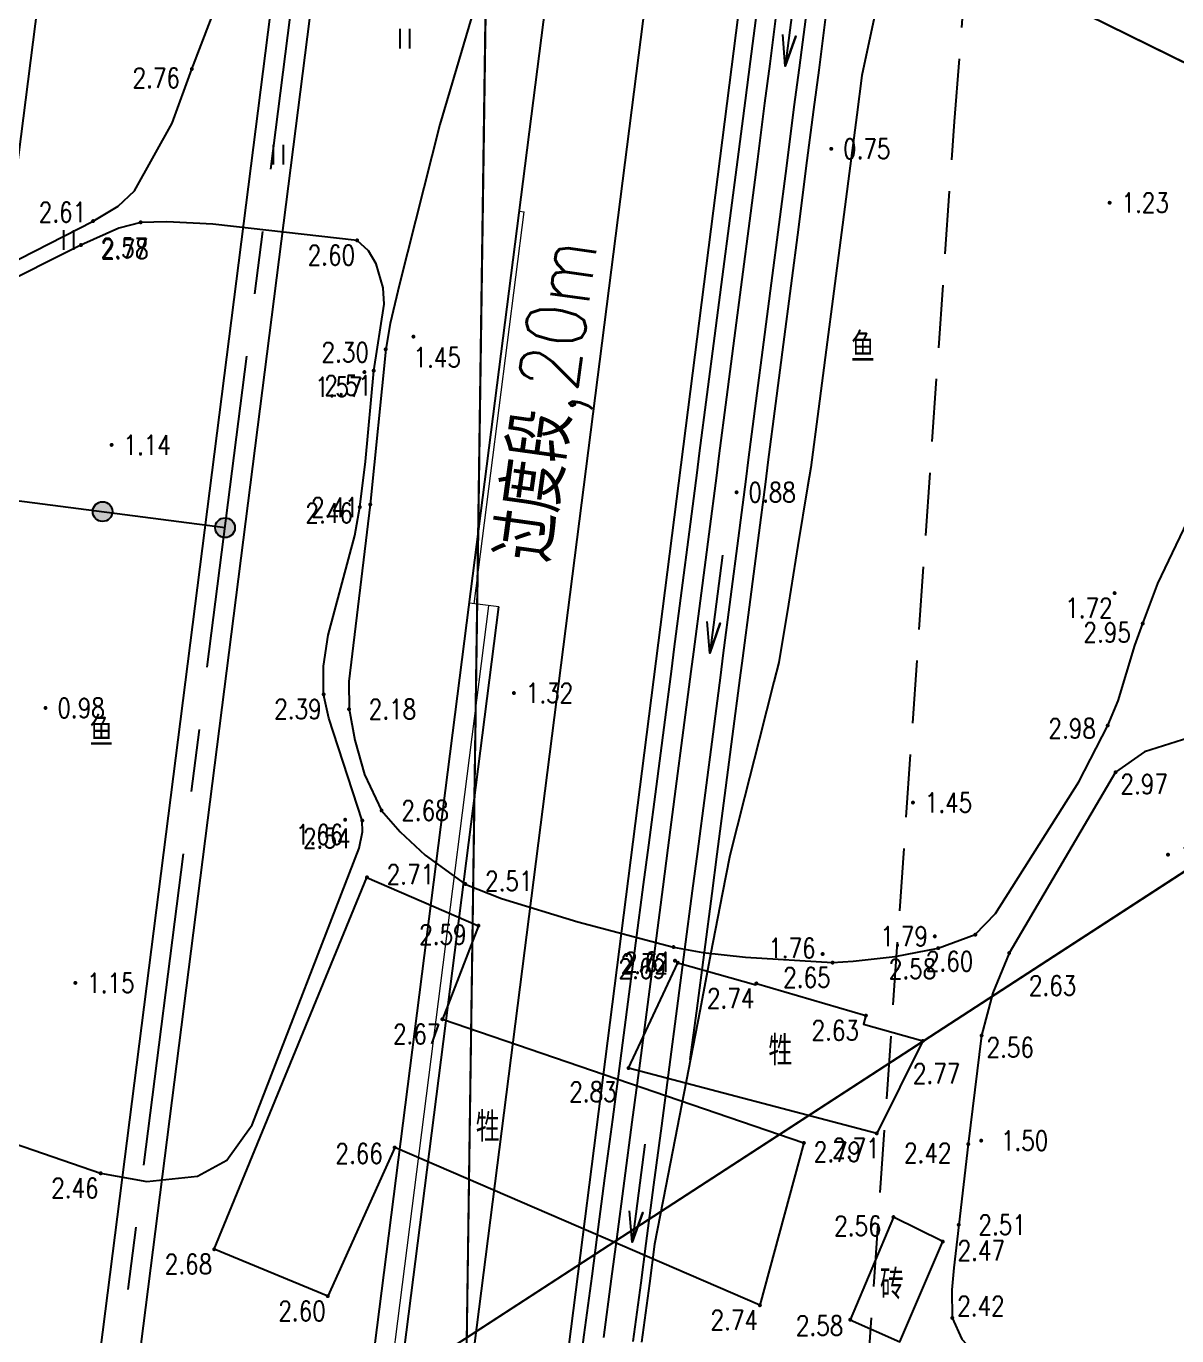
# Model space of a CAD drawing. Extents: x 500036 to 1001740, y 2543128 to 5086681.
# Drawn here: x 500765.2 to 500823.5, y 2543956.4 to 2544022.6 of the extents above; entities that cross this region are included whole.
import ezdxf
from ezdxf.enums import TextEntityAlignment as Align

# ---------------------------------------------------------------- set-up
doc = ezdxf.new("R2010")
doc.units = 0
doc.header["$LTSCALE"] = 0.5
doc.linetypes.add('CENTER', pattern=[50.8, 31.75, -6.35, 6.35, -6.35])
doc.linetypes.add('HIDDEN', pattern=[9.525, 6.35, -3.175])
doc.layers.get('0').update_dxf_attribs({"linetype": 'CONTINUOUS', "lineweight": 5})
for name, color, linetype in [('GCD', 8, 'CONTINUOUS'), ('L-河涌边线', 160, 'CONTINUOUS'), ('SPX', 4, 'CONTINUOUS'), ('zhix', 2, 'CONTINUOUS'), ('分隔带', 3, 'CONTINUOUS'), ('地形图', 8, 'CONTINUOUS'), ('流水线', 5, 'CONTINUOUS'), ('路基边线', 1, 'CONTINUOUS'), ('路面边线', 7, 'CONTINUOUS')]:
    doc.layers.add(name, color=color, linetype=linetype)
doc.layers.add('标注', color=4, linetype='CONTINUOUS', lineweight=15)
doc.layers.add('隧道', color=6, linetype='CONTINUOUS', lineweight=5)
doc.styles.add('HZ', font='romans.shx', dxfattribs={"width": 0.8, "bigfont": 'hztxt.shx'})
doc.styles.get("Standard").update_dxf_attribs({"font": 'simplex1.shx', "width": 0.7, "bigfont": 'hztxt.shx'})
doc.linetypes.add('10421', pattern='A,2,[150,AAA.SHX,S=1,R=0,X=0,Y=1],1e-11', length=2)

# ---------------------------------------------------------------- blocks, each defined once
blk = doc.blocks.new('GC200')
at = {"linetype": 'Continuous', "const_width": 0.2, "flags": 128}
blk.add_lwpolyline([(-0.1, 0, 1), (0.1, 0, 1)], format="xyb", close=True, dxfattribs=at)
blk = doc.blocks.new('gc121')
for p, q in [((-0.5, -1), (-0.5, 1)), ((0.5, -1), (0.5, 1))]:
    blk.add_line(p, q)

msp = doc.modelspace()

# ---------------------------------------------------------------- hatches: boundary and pattern name
at = {"layer": '路面边线'}
h = msp.add_hatch(color=256, dxfattribs=at)
edge = h.paths.add_edge_path()
edge.add_arc((500769.068, 2543998.069), 0.5, 0, 360)
h = msp.add_hatch(color=256, dxfattribs=at)
edge = h.paths.add_edge_path()
edge.add_arc((500775.271, 2543997.254), 0.5, 0, 360)

# ---------------------------------------------------------------- linework, layer by layer
at = {"layer": 'L-河涌边线', "linetype": 'HIDDEN'}
msp.add_lwpolyline([(500829.557, 2543785.637), (500804.493, 2543906.59), (500812.194, 2544017.816), (500816.544, 2544072.929), (500811.953, 2544078.302), (500806.968, 2544078.69)], dxfattribs=at)
at = {"layer": 'SPX', "flags": 128}
for points in [[(500793.058, 2543953.426), (500793.453, 2543956.4), (500793.848, 2543959.374), (500794.112, 2543961.356), (500794.503, 2543964.331), (500794.894, 2543967.305), (500795.285, 2543970.28), (500795.676, 2543973.254), (500796.067, 2543976.228), (500796.457, 2543979.203), (500796.718, 2543981.186), (500797.106, 2543984.161), (500797.493, 2543987.136), (500797.881, 2543990.11), (500798.01, 2543991.102), (500798.396, 2543994.077), (500798.782, 2543997.052), (500799.167, 2544000.027), (500799.296, 2544001.019), (500799.682, 2544003.994), (500800.067, 2544006.969), (500800.453, 2544009.944), (500800.839, 2544012.92), (500801.224, 2544015.895), (500801.61, 2544018.87), (500801.867, 2544020.853), (500802.252, 2544023.828)], [(500793.058, 2543953.426), (500793.453, 2543956.4), (500793.848, 2543959.374), (500794.112, 2543961.356), (500794.503, 2543964.331), (500794.894, 2543967.305), (500795.285, 2543970.28), (500795.676, 2543973.254), (500796.067, 2543976.228), (500796.457, 2543979.203), (500796.718, 2543981.186), (500797.106, 2543984.161), (500797.493, 2543987.136), (500797.881, 2543990.11), (500798.01, 2543991.102), (500798.396, 2543994.077), (500798.782, 2543997.052), (500799.167, 2544000.027), (500799.296, 2544001.019), (500799.682, 2544003.994), (500800.067, 2544006.969), (500800.453, 2544009.944), (500800.839, 2544012.92), (500801.224, 2544015.895), (500801.61, 2544018.87), (500801.867, 2544020.853), (500802.252, 2544023.828)], [(500794.444, 2543956.268), (500794.84, 2543959.242), (500795.103, 2543961.225), (500795.494, 2543964.2), (500795.885, 2543967.175), (500796.276, 2543970.149), (500796.667, 2543973.124), (500797.058, 2543976.098), (500797.449, 2543979.073), (500797.71, 2543981.056), (500798.097, 2543984.032), (500798.485, 2543987.006), (500798.872, 2543989.981), (500799.001, 2543990.973), (500799.387, 2543993.949), (500799.773, 2543996.924), (500800.159, 2543999.899), (500800.288, 2544000.89), (500800.673, 2544003.866), (500801.059, 2544006.841), (500801.445, 2544009.816), (500801.83, 2544012.791), (500802.216, 2544015.766), (500802.601, 2544018.741), (500802.859, 2544020.725), (500803.244, 2544023.7)], [(500795.931, 2543956.07), (500796.327, 2543959.044), (500796.59, 2543961.029), (500796.982, 2543964.005), (500797.373, 2543966.979), (500797.763, 2543969.954), (500798.154, 2543972.928), (500798.545, 2543975.903), (500798.936, 2543978.877), (500799.197, 2543980.861), (500799.585, 2543983.838), (500799.972, 2543986.813), (500800.36, 2543989.788), (500800.489, 2543990.779), (500800.875, 2543993.756), (500801.261, 2543996.731), (500801.647, 2543999.706), (500801.775, 2544000.697), (500802.161, 2544003.673), (500802.547, 2544006.648), (500802.932, 2544009.623), (500803.318, 2544012.598), (500803.703, 2544015.573), (500804.089, 2544018.548), (500804.346, 2544020.532), (500804.731, 2544023.507)], [(500808.181, 2544023.298), (500807.512, 2544020.134), (500807.253, 2544018.151), (500806.863, 2544015.177), (500806.474, 2544012.202), (500806.085, 2544009.227), (500805.696, 2544006.253), (500805.306, 2544003.278), (500804.917, 2544000.303), (500804.756, 2543999.316), (500804.272, 2543996.353), (500803.788, 2543993.391), (500803.304, 2543990.428), (500803.055, 2543989.452), (500802.309, 2543986.523), (500801.562, 2543983.593), (500800.816, 2543980.664), (500800.436, 2543978.696), (500799.866, 2543975.745), (500799.297, 2543972.793), (500798.727, 2543969.841), (500798.157, 2543966.89), (500797.587, 2543963.938), (500797.018, 2543960.986), (500796.754, 2543959.004), (500796.359, 2543956.03)], [(500798.822, 2543970.335), (500799.146, 2543972.798), (500799.537, 2543975.772), (500799.928, 2543978.747), (500800.189, 2543980.732), (500800.576, 2543983.709), (500800.964, 2543986.684), (500801.351, 2543989.658), (500801.48, 2543990.65), (500801.867, 2543993.627), (500802.252, 2543996.602), (500802.638, 2543999.577), (500802.767, 2544000.569), (500803.153, 2544003.544), (500803.538, 2544006.519), (500803.924, 2544009.495), (500804.309, 2544012.47), (500804.695, 2544015.445), (500805.081, 2544018.42), (500805.338, 2544020.403), (500805.723, 2544023.379)]]:
    msp.add_lwpolyline(points, dxfattribs=at)
at = {"layer": 'zhix', "linetype": 'CENTER', "flags": 128}
msp.add_lwpolyline([(500793.177, 2543473.03), (500792.623, 2543473.863), (500792.07, 2543474.696), (500791.517, 2543475.529), (500790.964, 2543476.363), (500790.411, 2543477.196), (500789.859, 2543478.029), (500789.306, 2543478.863), (500788.754, 2543479.697), (500788.203, 2543480.531), (500787.652, 2543481.365), (500787.101, 2543482.2), (500786.551, 2543483.035), (500786.001, 2543483.871), (500785.452, 2543484.707), (500784.904, 2543485.543), (500784.357, 2543486.38), (500783.81, 2543487.217), (500783.264, 2543488.055), (500782.719, 2543488.893), (500782.174, 2543489.732), (500781.631, 2543490.572), (500781.089, 2543491.412), (500780.548, 2543492.253), (500780.008, 2543493.094), (500779.469, 2543493.937), (500778.931, 2543494.78), (500778.395, 2543495.624), (500777.859, 2543496.468), (500777.326, 2543497.314), (500776.793, 2543498.161), (500776.262, 2543499.008), (500775.733, 2543499.856), (500775.205, 2543500.706), (500774.679, 2543501.556), (500774.154, 2543502.407), (500773.631, 2543503.26), (500773.11, 2543504.113), (500772.59, 2543504.968), (500772.073, 2543505.823), (500771.557, 2543506.68), (500771.044, 2543507.538), (500770.532, 2543508.397), (500770.022, 2543509.258), (500769.515, 2543510.119), (500769.009, 2543510.982), (500768.506, 2543511.846), (500768.006, 2543512.712), (500767.507, 2543513.579), (500767.011, 2543514.447), (500766.517, 2543515.317), (500766.026, 2543516.188), (500765.537, 2543517.06), (500765.051, 2543517.934), (500764.568, 2543518.81), (500764.087, 2543519.687), (500763.609, 2543520.565), (500763.134, 2543521.445), (500762.662, 2543522.326), (500762.193, 2543523.209), (500761.726, 2543524.094), (500761.263, 2543524.98), (500760.803, 2543525.868), (500760.346, 2543526.757), (500759.892, 2543527.648), (500759.441, 2543528.541), (500758.994, 2543529.436), (500758.55, 2543530.332), (500758.11, 2543531.229), (500757.673, 2543532.129), (500757.239, 2543533.03, -0.10866), (500732.772, 2543637.598), (500732.761, 2543638.598), (500732.753, 2543639.598), (500732.75, 2543640.598), (500732.75, 2543641.598), (500732.754, 2543642.598), (500732.762, 2543643.598), (500732.773, 2543644.598), (500732.788, 2543645.598), (500732.807, 2543646.598), (500732.829, 2543647.597), (500732.854, 2543648.597), (500732.883, 2543649.597), (500732.915, 2543650.596), (500732.951, 2543651.596), (500732.989, 2543652.595), (500733.031, 2543653.594), (500733.076, 2543654.593), (500733.124, 2543655.592), (500733.175, 2543656.59), (500733.228, 2543657.589), (500733.285, 2543658.587), (500733.344, 2543659.586), (500733.407, 2543660.584), (500733.471, 2543661.582), (500733.539, 2543662.579), (500733.609, 2543663.577), (500733.681, 2543664.574), (500733.756, 2543665.571), (500733.834, 2543666.568), (500733.913, 2543667.565), (500733.995, 2543668.562), (500734.079, 2543669.558), (500734.166, 2543670.555), (500734.254, 2543671.551), (500734.345, 2543672.547), (500734.437, 2543673.542), (500734.531, 2543674.538), (500734.628, 2543675.533), (500734.726, 2543676.528), (500734.826, 2543677.523), (500734.927, 2543678.518), (500735.031, 2543679.513), (500735.135, 2543680.507), (500735.242, 2543681.502), (500735.35, 2543682.496), (500735.459, 2543683.49), (500735.569, 2543684.484), (500735.681, 2543685.477), (500735.795, 2543686.471), (500735.909, 2543687.464), (500736.024, 2543688.458), (500736.141, 2543689.451), (500736.259, 2543690.444), (500736.377, 2543691.437), (500736.497, 2543692.43), (500736.617, 2543693.423), (500736.738, 2543694.415), (500736.86, 2543695.408), (500736.983, 2543696.4), (500737.106, 2543697.393), (500737.229, 2543698.385), (500737.354, 2543699.377), (500737.478, 2543700.369), (500737.603, 2543701.361), (500737.729, 2543702.354), (500737.855, 2543703.346), (500737.98, 2543704.338), (500738.107, 2543705.33), (500738.233, 2543706.322), (500738.359, 2543707.314), (500779.058, 2544027.005)], format="xyb", dxfattribs=at)
at = {"layer": '分隔带', "flags": 128}
for points in [[(500737.367, 2543707.44), (500778.066, 2544027.131, 0.024684), (500785.943, 2544182.86, 0.024684)], [(500739.351, 2543707.187), (500780.05, 2544026.879, 0.017447), (500791.815, 2544125.754, 0.015388)]]:
    msp.add_lwpolyline(points, format="xyb", dxfattribs=at)
for points in [[(500772.898, 2543838.064), (500796.666, 2544024.763)], [(500767.024, 2543819.642), (500789.125, 2543993.241)]]:
    msp.add_lwpolyline(points, dxfattribs=at)
at = {"layer": '地形图', "color": 1, "linetype": 'Continuous'}
msp.add_line((500787.158, 2543931.437), (500790.636, 2544175.493), dxfattribs=at)
at = {"layer": '地形图', "linetype": 'Continuous'}
for p, q in [((500833.256, 2544016.148), (500795.897, 2544034.547)), ((500777.883, 2543950.025), (500837.523, 2543988.748))]:
    msp.add_line(p, q, dxfattribs=at)
at = {"layer": '地形图', "color": 1, "linetype": 'Continuous', "flags": 128}
msp.add_lwpolyline([(500787.133, 2543929.688), (500790.661, 2544177.243)], dxfattribs=at)
at = {"layer": '地形图', "linetype": 'Continuous', "flags": 128}
for points in [[(500897.921, 2544041.237), (500835.05, 2544015.264), (500794.103, 2544035.431), (500777.153, 2544043.762), (500736.488, 2544062.496), (500706.607, 2544069.155)], [(500776.415, 2543949.072), (500839.2, 2543989.837), (500903.385, 2544032.645)]]:
    msp.add_lwpolyline(points, dxfattribs=at)
at = {"layer": '地形图', "linetype": '10421', "flags": 128}
for points, elevation in [([(500730.297, 2544020.482), (500730.576, 2544019.553), (500730.938, 2544017.238), (500731.322, 2544016.026), (500731.918, 2544015.322), (500733.094, 2544014.449), (500736.224, 2544013.254), (500736.574, 2544012.807), (500736.645, 2544012.04), (500736.024, 2544010.123), (500735.97, 2544008.617), (500736.227, 2544007.77), (500736.936, 2544007.245), (500739.101, 2544006.139), (500748.293, 2544001.828), (500749.325, 2544001.458), (500750.506, 2544001.562), (500751.71, 2544001.951), (500753.355, 2544002.935), (500754.796, 2544003.951), (500756.461, 2544005.979), (500757.09, 2544006.479), (500758.821, 2544007.721), (500761.157, 2544008.974), (500768.589, 2544012.773), (500769.852, 2544013.528), (500770.687, 2544014.298), (500772.596, 2544017.726), (500773.588, 2544020.468), (500777.072, 2544029.529), (500777.687, 2544032.235), (500777.773, 2544035.457), (500777.351, 2544037.975), (500775.523, 2544043.792), (500774.36, 2544046.222), (500773.228, 2544047.395), (500766.539, 2544052.307), (500763.698, 2544054.026), (500754.603, 2544058.749), (500753.576, 2544059.178), (500752.576, 2544059.434), (500750.343, 2544059.477), (500747.677, 2544059.27), (500742.16, 2544057.111), (500738.934, 2544055.063), (500735.567, 2544053.642), (500733.822, 2544052.541), (500733.081, 2544051.82), (500732.71, 2544051.296), (500732.373, 2544050.613), (500731.766, 2544046.802), (500730.308, 2544041.546), (500727.482, 2544033.686), (500727.399, 2544030.887), (500727.591, 2544027.871), (500727.932, 2544025.984), (500728.44, 2544024.35), (500729.787, 2544021.911)], 2.547), ([(500781.955, 2544011.796), (500774.647, 2544012.623), (500772.325, 2544012.734), (500770.999, 2544012.708), (500769.895, 2544012.417), (500767.974, 2544011.559), (500763.477, 2544009.302), (500761.143, 2544007.757), (500759.712, 2544006.665), (500756.84, 2544004.34), (500755.681, 2544003.157), (500752.832, 2543999.535), (500751.223, 2543997.18), (500750.578, 2543995.671), (500750.418, 2543993.842), (500750.677, 2543990.804), (500750.528, 2543988.903), (500750.282, 2543987.616), (500748.788, 2543981.624), (500748.366, 2543978.813), (500748.417, 2543977.248), (500748.912, 2543973.832), (500749.288, 2543973.193), (500750.114, 2543972.282), (500751.162, 2543971.378), (500752.923, 2543970.431), (500760.674, 2543967.435), (500768.971, 2543964.582), (500771.306, 2543964.168), (500773.873, 2543964.429), (500775.366, 2543965.24), (500776.644, 2543967.03), (500782.06, 2543981.042), (500782.222, 2543981.861), (500782.218, 2543982.434), (500780.516, 2543987.62), (500780.261, 2543988.823), (500780.25, 2543990.243), (500780.487, 2543991.816), (500781.837, 2543996.852), (500782.09, 2543998.297), (500782.377, 2544000.612), (500782.796, 2544005.2), (500783.323, 2544008.568), (500783.273, 2544009.394), (500782.919, 2544010.608), (500782.528, 2544011.269)], 2.603)]:
    msp.add_lwpolyline(points, close=True, dxfattribs=dict(at, elevation=elevation))
for points in [[(500818.251, 2544032.202), (500813.719, 2544035.808), (500811.47, 2544036.998), (500809.563, 2544037.455), (500807.861, 2544037.376), (500799.045, 2544036.391), (500796.677, 2544035.816), (500795.492, 2544035.34), (500794.299, 2544034.375), (500792.844, 2544032.725), (500791.365, 2544030.668), (500789.51, 2544027.391), (500788.649, 2544025.644), (500787.96, 2544023.811), (500786.146, 2544017.667), (500784.094, 2544009.585), (500783.629, 2544007.584), (500783.403, 2544006.282), (500782.621, 2543998.429), (500781.541, 2543989.466), (500781.545, 2543988.069), (500781.843, 2543986.501), (500782.334, 2543984.764), (500783.192, 2543982.941), (500784.129, 2543981.857), (500785.407, 2543980.682), (500787.433, 2543979.222), (500789.271, 2543978.488), (500793.128, 2543977.306), (500797.974, 2543976.03), (500799.46, 2543975.754), (500801.62, 2543975.515), (500806.025, 2543975.242), (500807.061, 2543975.317), (500809.189, 2543975.553), (500811.373, 2543975.975), (500813.252, 2543976.66), (500814.267, 2543977.722), (500818.493, 2543984.399), (500819.954, 2543987.245), (500820.479, 2543988.498), (500821.326, 2543991.292), (500821.727, 2543992.404), (500822.487, 2543994.422), (500826.616, 2544003.029), (500828.541, 2544007.753), (500829.002, 2544009.223), (500829.382, 2544011.55), (500829.672, 2544018.013), (500829.478, 2544020.053), (500828.785, 2544022.119), (500827.183, 2544024.839), (500826.398, 2544025.941)], [(500832.955, 2543987.553), (500831.087, 2543987.757), (500827.595, 2543987.403), (500824.376, 2543986.729), (500821.814, 2543985.911), (500820.351, 2543984.878), (500814.966, 2543975.729), (500814.135, 2543973.711), (500813.57, 2543971.553), (500812.894, 2543966.059), (500812.412, 2543961.975), (500812.157, 2543959.793), (500812.064, 2543958.685), (500812.085, 2543957.264), (500812.573, 2543956.19), (500816.099, 2543952.396), (500816.952, 2543950.901), (500817.58, 2543950.273), (500818.547, 2543949.7), (500821.73, 2543948.614), (500838.214, 2543942.813), (500840.474, 2543942.156), (500850.818, 2543939.259), (500853, 2543938.489), (500857.128, 2543936.626), (500859.104, 2543935.557), (500861.945, 2543934.653), (500865.21, 2543934.142), (500866.862, 2543934.261), (500871.817, 2543935.357), (500874.229, 2543936.068), (500876.194, 2543936.889), (500878.35, 2543938.326), (500880.771, 2543940.281), (500881.852, 2543941.434), (500883.417, 2543943.472), (500884.268, 2543944.675), (500884.627, 2543946.068), (500885.249, 2543951.366), (500886.097, 2543958.292), (500885.937, 2543960.238), (500885.086, 2543962.652), (500883.571, 2543965.516), (500881.845, 2543967.922), (500879.313, 2543970.094), (500872.843, 2543973.26), (500862.116, 2543977.079), (500848.144, 2543981.405), (500844.156, 2543982.949), (500838.339, 2543985.476), (500834.564, 2543987.085)]]:
    msp.add_lwpolyline(points, close=True, dxfattribs=at)
at = {"layer": '地形图', "linetype": 'Continuous', "flags": 128}
for points, elevation in [([(500782.453, 2543979.557), (500788.1, 2543977.113), (500786.27, 2543972.377), (500804.572, 2543966.116), (500802.346, 2543957.902), (500783.856, 2543965.884), (500780.469, 2543958.364), (500774.72, 2543960.735)], 2.682), ([(500811.604, 2543961.122), (500809.107, 2543962.367), (500806.919, 2543957.172), (500809.429, 2543956.058)], 2.468)]:
    msp.add_lwpolyline(points, close=True, dxfattribs=dict(at, elevation=elevation))
msp.add_lwpolyline([(500798.191, 2543975.236), (500802.148, 2543974.124), (500802.166, 2543974.19), (500807.711, 2543972.561), (500807.588, 2543972.124), (500810.593, 2543971.28), (500808.261, 2543966.603), (500795.696, 2543969.905)], close=True, dxfattribs=at)
at = {"layer": '流水线', "flags": 128}
for points in [[(500804.272, 2544025.572), (500803.63, 2544020.613), (500804.161, 2544022.122), (500803.63, 2544020.613), (500803.501, 2544022.208)], [(500800.448, 2543995.865), (500799.805, 2543990.907), (500800.336, 2543992.416), (500799.805, 2543990.907), (500799.676, 2543992.502)], [(500796.529, 2543966.047), (500795.878, 2543961.09), (500796.411, 2543962.598), (500795.878, 2543961.09), (500795.752, 2543962.685)]]:
    msp.add_lwpolyline(points, dxfattribs=at)
at = {"layer": '路基边线', "flags": 128}
msp.add_lwpolyline([(500777.61, 2543837.464), (500801.378, 2544024.164)], dxfattribs=at)
at = {"layer": '路面边线'}
msp.add_line((500775.271, 2543997.254), (500729.592, 2544003.121), dxfattribs=at)
at = {"layer": '路面边线', "flags": 128}
msp.add_lwpolyline([(500787.51, 2543992.436), (500791.686, 2544025.24, 0.001349), (500792.85, 2544032.915, 0.001349)], format="xyb", dxfattribs=at)
for points in [[(500740.241, 2543823.052), (500766.391, 2544028.468)], [(500765.536, 2543819.832), (500787.51, 2543992.436)]]:
    msp.add_lwpolyline(points, dxfattribs=at)
at = {"layer": '路面边线'}
for centre in [(500769.068, 2543998.069), (500775.271, 2543997.254)]:
    msp.add_circle(centre, 0.5, dxfattribs=at)
at = {"layer": '隧道'}
for p, q in [((500790.163, 2544013.271), (500790.411, 2544013.239)), ((500789.125, 2543993.241), (500787.637, 2543993.431))]:
    msp.add_line(p, q, dxfattribs=at)
at = {"layer": '隧道', "flags": 128}
for points in [[(500787.885, 2543993.399), (500790.411, 2544013.239)], [(500766.528, 2543819.706), (500788.629, 2543993.304)]]:
    msp.add_lwpolyline(points, dxfattribs=at)

# ---------------------------------------------------------------- block references
at = {"layer": '地形图', "linetype": 'Continuous', "xscale": 0.5, "yscale": 0.5}
for p in [(500784.379, 2544021.998), (500777.978, 2544016.134), (500767.358, 2544011.818)]:
    msp.add_blockref('gc121', p, dxfattribs=at)
at = {"layer": '地形图', "linetype": 'Continuous'}
ref = msp.add_blockref('GC200', (500773.588, 2544020.468, 2.762), dxfattribs=dict(at, xscale=0.5, yscale=0.5, zscale=0.5))
ref.add_attrib('height', '2.76', dxfattribs={"layer": 'GCD', "linetype": 'Continuous', "height": 1, "style": 'HZ', "width": 0.8}).set_placement((500770.588, 2544020.018, 2.76), align=Align.MIDDLE_LEFT)
ref = msp.add_blockref('GC200', (500805.957, 2544016.429, 0.75), dxfattribs=dict(at, xscale=0.5, yscale=0.5, zscale=0.5))
ref.add_attrib('height', '0.75', dxfattribs={"layer": 'GCD', "linetype": 'Continuous', "height": 1, "style": 'HZ', "width": 0.8}).set_placement((500806.557, 2544016.429, 0.75), align=Align.MIDDLE_LEFT)
ref = msp.add_blockref('GC200', (500768.589, 2544012.773, 2.607), dxfattribs=dict(at, xscale=0.5, yscale=0.5, zscale=0.5))
ref.add_attrib('height', '2.61', dxfattribs={"layer": 'GCD', "linetype": 'Continuous', "height": 1, "style": 'HZ', "width": 0.8}).set_placement((500765.839, 2544013.223, 2.61), align=Align.MIDDLE_LEFT)
ref = msp.add_blockref('GC200', (500820.052, 2544013.699, 1.23), dxfattribs=dict(at, xscale=0.5, yscale=0.5, zscale=0.5))
ref.add_attrib('height', '1.23', dxfattribs={"layer": 'GCD', "linetype": 'Continuous', "height": 1, "style": 'HZ', "width": 0.8}).set_placement((500820.652, 2544013.699, 1.23), align=Align.MIDDLE_LEFT)
ref = msp.add_blockref('GC200', (500770.999, 2544012.708, 2.779), dxfattribs=dict(at, xscale=0.5, yscale=0.5, zscale=0.5))
ref.add_attrib('height', '2.78', dxfattribs={"layer": 'GCD', "linetype": 'Continuous', "height": 1, "style": 'HZ', "width": 0.8}).set_placement((500768.999, 2544011.358, 2.78), align=Align.MIDDLE_LEFT)
ref = msp.add_blockref('GC200', (500767.974, 2544011.559, 2.574), dxfattribs=dict(at, xscale=0.5, yscale=0.5, zscale=0.5))
ref.add_attrib('height', '2.57', dxfattribs={"layer": 'GCD', "linetype": 'Continuous', "height": 1, "style": 'HZ', "width": 0.8}).set_placement((500768.974, 2544011.409, 2.57), align=Align.MIDDLE_LEFT)
ref = msp.add_blockref('GC200', (500781.955, 2544011.796, 2.603), dxfattribs=dict(at, xscale=0.5, yscale=0.5, zscale=0.5))
ref.add_attrib('height', '2.60', dxfattribs={"layer": 'GCD', "linetype": 'Continuous', "height": 1, "style": 'HZ', "width": 0.8}).set_placement((500779.455, 2544011.046, 2.6), align=Align.MIDDLE_LEFT)
ref = msp.add_blockref('GC200', (500784.807, 2544006.924, 1.446), dxfattribs=dict(at, xscale=0.5, yscale=0.5, zscale=0.5))
ref.add_attrib('height', '1.45', dxfattribs={"layer": 'GCD', "linetype": 'Continuous', "height": 1, "style": 'HZ', "width": 0.8}).set_placement((500784.807, 2544005.874, 1.45), align=Align.MIDDLE_LEFT)
ref = msp.add_blockref('GC200', (500783.403, 2544006.282, 2.298), dxfattribs=dict(at, xscale=0.5, yscale=0.5, zscale=0.5))
ref.add_attrib('height', '2.30', dxfattribs={"layer": 'GCD', "linetype": 'Continuous', "height": 1, "style": 'HZ', "width": 0.8}).set_placement((500780.153, 2544006.132, 2.3), align=Align.MIDDLE_LEFT)
ref = msp.add_blockref('GC200', (500782.324, 2544005.13, 1.574), dxfattribs=dict(at, xscale=0.5, yscale=0.5, zscale=0.5))
ref.add_attrib('height', '1.57', dxfattribs={"layer": 'GCD', "linetype": 'Continuous', "height": 1, "style": 'HZ', "width": 0.8}).set_placement((500779.824, 2544004.38, 1.57), align=Align.MIDDLE_LEFT)
ref = msp.add_blockref('GC200', (500782.796, 2544005.2, 2.506), dxfattribs=dict(at, xscale=0.5, yscale=0.5, zscale=0.5))
ref.add_attrib('height', '2.51', dxfattribs={"layer": 'GCD', "linetype": 'Continuous', "height": 1, "style": 'HZ', "width": 0.8}).set_placement((500780.296, 2544004.45, 2.51), align=Align.MIDDLE_LEFT)
ref = msp.add_blockref('GC200', (500769.525, 2544001.445, 1.14), dxfattribs=dict(at, xscale=0.5, yscale=0.5, zscale=0.5))
ref.add_attrib('height', '1.14', dxfattribs={"layer": 'GCD', "linetype": 'Continuous', "height": 1, "style": 'HZ', "width": 0.8}).set_placement((500770.125, 2544001.445, 1.14), align=Align.MIDDLE_LEFT)
ref = msp.add_blockref('GC200', (500801.164, 2543999.046, 0.88), dxfattribs=dict(at, xscale=0.5, yscale=0.5, zscale=0.5))
ref.add_attrib('height', '0.88', dxfattribs={"layer": 'GCD', "linetype": 'Continuous', "height": 1, "style": 'HZ', "width": 0.8}).set_placement((500801.764, 2543999.046, 0.88), align=Align.MIDDLE_LEFT)
ref = msp.add_blockref('GC200', (500782.09, 2543998.297, 2.46), dxfattribs=dict(at, xscale=0.5, yscale=0.5, zscale=0.5))
ref.add_attrib('height', '2.46', dxfattribs={"layer": 'GCD', "linetype": 'Continuous', "height": 1, "style": 'HZ', "width": 0.8}).set_placement((500779.34, 2543997.997, 2.46), align=Align.MIDDLE_LEFT)
ref = msp.add_blockref('GC200', (500782.621, 2543998.429, 2.409), dxfattribs=dict(at, xscale=0.5, yscale=0.5, zscale=0.5))
ref.add_attrib('height', '2.41', dxfattribs={"layer": 'GCD', "linetype": 'Continuous', "height": 1, "style": 'HZ', "width": 0.8}).set_placement((500779.621, 2543998.279, 2.41), align=Align.MIDDLE_LEFT)
ref = msp.add_blockref('GC200', (500820.303, 2543993.944, 1.721), dxfattribs=dict(at, xscale=0.5, yscale=0.5, zscale=0.5))
ref.add_attrib('height', '1.72', dxfattribs={"layer": 'GCD', "linetype": 'Continuous', "height": 1, "style": 'HZ', "width": 0.8}).set_placement((500817.803, 2543993.194, 1.72), align=Align.MIDDLE_LEFT)
ref = msp.add_blockref('GC200', (500821.727, 2543992.404, 2.951), dxfattribs=dict(at, xscale=0.5, yscale=0.5, zscale=0.5))
ref.add_attrib('height', '2.95', dxfattribs={"layer": 'GCD', "linetype": 'Continuous', "height": 1, "style": 'HZ', "width": 0.8}).set_placement((500818.727, 2543991.954, 2.95), align=Align.MIDDLE_LEFT)
ref = msp.add_blockref('GC200', (500789.892, 2543988.887, 1.32), dxfattribs=dict(at, xscale=0.5, yscale=0.5, zscale=0.5))
ref.add_attrib('height', '1.32', dxfattribs={"layer": 'GCD', "linetype": 'Continuous', "height": 1, "style": 'HZ', "width": 0.8}).set_placement((500790.492, 2543988.887, 1.32), align=Align.MIDDLE_LEFT)
ref = msp.add_blockref('GC200', (500766.179, 2543988.132, 0.98), dxfattribs=dict(at, xscale=0.5, yscale=0.5, zscale=0.5))
ref.add_attrib('height', '0.98', dxfattribs={"layer": 'GCD', "linetype": 'Continuous', "height": 1, "style": 'HZ', "width": 0.8}).set_placement((500766.779, 2543988.132, 0.98), align=Align.MIDDLE_LEFT)
ref = msp.add_blockref('GC200', (500780.261, 2543988.823, 2.386), dxfattribs=dict(at, xscale=0.5, yscale=0.5, zscale=0.5))
ref.add_attrib('height', '2.39', dxfattribs={"layer": 'GCD', "linetype": 'Continuous', "height": 1, "style": 'HZ', "width": 0.8}).set_placement((500777.761, 2543988.073, 2.39), align=Align.MIDDLE_LEFT)
ref = msp.add_blockref('GC200', (500781.545, 2543988.069, 2.175), dxfattribs=dict(at, xscale=0.5, yscale=0.5, zscale=0.5))
ref.add_attrib('height', '2.18', dxfattribs={"layer": 'GCD', "linetype": 'Continuous', "height": 1, "style": 'HZ', "width": 0.8}).set_placement((500782.545, 2543988.069, 2.18), align=Align.MIDDLE_LEFT)
ref = msp.add_blockref('GC200', (500819.954, 2543987.245, 2.984), dxfattribs=dict(at, xscale=0.5, yscale=0.5, zscale=0.5))
ref.add_attrib('height', '2.98', dxfattribs={"layer": 'GCD', "linetype": 'Continuous', "height": 1, "style": 'HZ', "width": 0.8}).set_placement((500816.954, 2543987.095, 2.98), align=Align.MIDDLE_LEFT)
ref = msp.add_blockref('GC200', (500820.351, 2543984.878, 2.965), dxfattribs=dict(at, xscale=0.5, yscale=0.5, zscale=0.5))
ref.add_attrib('height', '2.97', dxfattribs={"layer": 'GCD', "linetype": 'Continuous', "height": 1, "style": 'HZ', "width": 0.8}).set_placement((500820.601, 2543984.278, 2.97), align=Align.MIDDLE_LEFT)
ref = msp.add_blockref('GC200', (500810.092, 2543983.344, 1.45), dxfattribs=dict(at, xscale=0.5, yscale=0.5, zscale=0.5))
ref.add_attrib('height', '1.45', dxfattribs={"layer": 'GCD', "linetype": 'Continuous', "height": 1, "style": 'HZ', "width": 0.8}).set_placement((500810.692, 2543983.344, 1.45), align=Align.MIDDLE_LEFT)
ref = msp.add_blockref('GC200', (500783.192, 2543982.941, 2.685), dxfattribs=dict(at, xscale=0.5, yscale=0.5, zscale=0.5))
ref.add_attrib('height', '2.68', dxfattribs={"layer": 'GCD', "linetype": 'Continuous', "height": 1, "style": 'HZ', "width": 0.8}).set_placement((500784.192, 2543982.941, 2.68), align=Align.MIDDLE_LEFT)
ref = msp.add_blockref('GC200', (500781.35, 2543982.475, 1.661), dxfattribs=dict(at, xscale=0.5, yscale=0.5, zscale=0.5))
ref.add_attrib('height', '1.66', dxfattribs={"layer": 'GCD', "linetype": 'Continuous', "height": 1, "style": 'HZ', "width": 0.8}).set_placement((500778.85, 2543981.725, 1.66), align=Align.MIDDLE_LEFT)
ref = msp.add_blockref('GC200', (500782.218, 2543982.434, 2.542), dxfattribs=dict(at, xscale=0.5, yscale=0.5, zscale=0.5))
ref.add_attrib('height', '2.54', dxfattribs={"layer": 'GCD', "linetype": 'Continuous', "height": 1, "style": 'HZ', "width": 0.8}).set_placement((500779.218, 2543981.534, 2.54), align=Align.MIDDLE_LEFT)
ref = msp.add_blockref('GC200', (500823.006, 2543980.705, 1.33), dxfattribs=dict(at, xscale=0.5, yscale=0.5, zscale=0.5))
ref.add_attrib('height', '1.33', dxfattribs={"layer": 'GCD', "linetype": 'Continuous', "height": 1, "style": 'HZ', "width": 0.8}).set_placement((500823.606, 2543980.705, 1.33), align=Align.MIDDLE_LEFT)
ref = msp.add_blockref('GC200', (500782.453, 2543979.557, 2.706), dxfattribs=dict(at, xscale=0.5, yscale=0.5, zscale=0.5))
ref.add_attrib('height', '2.71', dxfattribs={"layer": 'GCD', "linetype": 'Continuous', "height": 1, "style": 'HZ', "width": 0.8}).set_placement((500783.453, 2543979.707, 2.71), align=Align.MIDDLE_LEFT)
ref = msp.add_blockref('GC200', (500787.433, 2543979.222, 2.508), dxfattribs=dict(at, xscale=0.5, yscale=0.5, zscale=0.5))
ref.add_attrib('height', '2.51', dxfattribs={"layer": 'GCD', "linetype": 'Continuous', "height": 1, "style": 'HZ', "width": 0.8}).set_placement((500788.433, 2543979.372, 2.51), align=Align.MIDDLE_LEFT)
ref = msp.add_blockref('GC200', (500788.1, 2543977.113, 2.591), dxfattribs=dict(at, xscale=0.5, yscale=0.5, zscale=0.5))
ref.add_attrib('height', '2.59', dxfattribs={"layer": 'GCD', "linetype": 'Continuous', "height": 1, "style": 'HZ', "width": 0.8}).set_placement((500785.1, 2543976.663, 2.59), align=Align.MIDDLE_LEFT)
ref = msp.add_blockref('GC200', (500811.2, 2543976.574, 1.791), dxfattribs=dict(at, xscale=0.5, yscale=0.5, zscale=0.5))
ref.add_attrib('height', '1.79', dxfattribs={"layer": 'GCD', "linetype": 'Continuous', "height": 1, "style": 'HZ', "width": 0.8}).set_placement((500808.45, 2543976.574, 1.79), align=Align.MIDDLE_LEFT)
ref = msp.add_blockref('GC200', (500813.252, 2543976.66, 2.597), dxfattribs=dict(at, xscale=0.5, yscale=0.5, zscale=0.5))
ref.add_attrib('height', '2.60', dxfattribs={"layer": 'GCD', "linetype": 'Continuous', "height": 1, "style": 'HZ', "width": 0.8}).set_placement((500810.752, 2543975.31, 2.6), align=Align.MIDDLE_LEFT)
ref = msp.add_blockref('GC200', (500797.974, 2543976.03, 2.607), dxfattribs=dict(at, xscale=0.5, yscale=0.5, zscale=0.5))
ref.add_attrib('height', '2.61', dxfattribs={"layer": 'GCD', "linetype": 'Continuous', "height": 1, "style": 'HZ', "width": 0.8}).set_placement((500795.474, 2543975.28, 2.61), align=Align.MIDDLE_LEFT)
ref = msp.add_blockref('GC200', (500805.52, 2543975.678, 1.76), dxfattribs=dict(at, xscale=0.5, yscale=0.5, zscale=0.5))
ref.add_attrib('height', '1.76', dxfattribs={"layer": 'GCD', "linetype": 'Continuous', "height": 1, "style": 'HZ', "width": 0.8}).set_placement((500802.77, 2543975.978, 1.76), align=Align.MIDDLE_LEFT)
ref = msp.add_blockref('GC200', (500811.373, 2543975.975, 2.576), dxfattribs=dict(at, xscale=0.5, yscale=0.5, zscale=0.5))
ref.add_attrib('height', '2.58', dxfattribs={"layer": 'GCD', "linetype": 'Continuous', "height": 1, "style": 'HZ', "width": 0.8}).set_placement((500808.873, 2543974.925, 2.58), align=Align.MIDDLE_LEFT)
ref = msp.add_blockref('GC200', (500798.191, 2543975.236, 2.689), dxfattribs=dict(at, xscale=0.5, yscale=0.5, zscale=0.5))
ref.add_attrib('height', '2.69', dxfattribs={"layer": 'GCD', "linetype": 'Continuous', "height": 1, "style": 'HZ', "width": 0.8}).set_placement((500795.191, 2543974.936, 2.69), align=Align.MIDDLE_LEFT)
ref = msp.add_blockref('GC200', (500798.046, 2543975.339, 2.721), dxfattribs=dict(at, xscale=0.5, yscale=0.5, zscale=0.5))
ref.add_attrib('height', '2.72', dxfattribs={"layer": 'GCD', "linetype": 'Continuous', "height": 1, "style": 'HZ', "width": 0.8}).set_placement((500795.296, 2543975.189, 2.72), align=Align.MIDDLE_LEFT)
ref = msp.add_blockref('GC200', (500806.025, 2543975.242, 2.646), dxfattribs=dict(at, xscale=0.5, yscale=0.5, zscale=0.5))
ref.add_attrib('height', '2.65', dxfattribs={"layer": 'GCD', "linetype": 'Continuous', "height": 1, "style": 'HZ', "width": 0.8}).set_placement((500803.525, 2543974.492, 2.65), align=Align.MIDDLE_LEFT)
ref = msp.add_blockref('GC200', (500814.966, 2543975.729, 2.626), dxfattribs=dict(at, xscale=0.5, yscale=0.5, zscale=0.5))
ref.add_attrib('height', '2.63', dxfattribs={"layer": 'GCD', "linetype": 'Continuous', "height": 1, "style": 'HZ', "width": 0.8}).set_placement((500815.966, 2543974.079, 2.63), align=Align.MIDDLE_LEFT)
ref = msp.add_blockref('GC200', (500767.69, 2543974.217, 1.15), dxfattribs=dict(at, xscale=0.5, yscale=0.5, zscale=0.5))
ref.add_attrib('height', '1.15', dxfattribs={"layer": 'GCD', "linetype": 'Continuous', "height": 1, "style": 'HZ', "width": 0.8}).set_placement((500768.29, 2543974.217, 1.15), align=Align.MIDDLE_LEFT)
ref = msp.add_blockref('GC200', (500802.166, 2543974.19, 2.737), dxfattribs=dict(at, xscale=0.5, yscale=0.5, zscale=0.5))
ref.add_attrib('height', '2.74', dxfattribs={"layer": 'GCD', "linetype": 'Continuous', "height": 1, "style": 'HZ', "width": 0.8}).set_placement((500799.666, 2543973.44, 2.74), align=Align.MIDDLE_LEFT)
ref = msp.add_blockref('GC200', (500807.711, 2543972.561, 2.629), dxfattribs=dict(at, xscale=0.5, yscale=0.5, zscale=0.5))
ref.add_attrib('height', '2.63', dxfattribs={"layer": 'GCD', "linetype": 'Continuous', "height": 1, "style": 'HZ', "width": 0.8}).set_placement((500804.961, 2543971.811, 2.63), align=Align.MIDDLE_LEFT)
ref = msp.add_blockref('GC200', (500786.27, 2543972.377, 2.668), dxfattribs=dict(at, xscale=0.5, yscale=0.5, zscale=0.5))
ref.add_attrib('height', '2.67', dxfattribs={"layer": 'GCD', "linetype": 'Continuous', "height": 1, "style": 'HZ', "width": 0.8}).set_placement((500783.77, 2543971.627, 2.67), align=Align.MIDDLE_LEFT)
ref = msp.add_blockref('GC200', (500810.593, 2543971.28, 2.769), dxfattribs=dict(at, xscale=0.5, yscale=0.5, zscale=0.5))
ref.add_attrib('height', '2.77', dxfattribs={"layer": 'GCD', "linetype": 'Continuous', "height": 1, "style": 'HZ', "width": 0.8}).set_placement((500810.093, 2543969.63, 2.77), align=Align.MIDDLE_LEFT)
ref = msp.add_blockref('GC200', (500813.57, 2543971.553, 2.555), dxfattribs=dict(at, xscale=0.5, yscale=0.5, zscale=0.5))
ref.add_attrib('height', '2.56', dxfattribs={"layer": 'GCD', "linetype": 'Continuous', "height": 1, "style": 'HZ', "width": 0.8}).set_placement((500813.82, 2543970.953, 2.56), align=Align.MIDDLE_LEFT)
ref = msp.add_blockref('GC200', (500795.696, 2543969.905, 2.828), dxfattribs=dict(at, xscale=0.5, yscale=0.5, zscale=0.5))
ref.add_attrib('height', '2.83', dxfattribs={"layer": 'GCD', "linetype": 'Continuous', "height": 1, "style": 'HZ', "width": 0.8}).set_placement((500792.696, 2543968.705, 2.83), align=Align.MIDDLE_LEFT)
ref = msp.add_blockref('GC200', (500808.261, 2543966.603, 2.714), dxfattribs=dict(at, xscale=0.5, yscale=0.5, zscale=0.5))
ref.add_attrib('height', '2.71', dxfattribs={"layer": 'GCD', "linetype": 'Continuous', "height": 1, "style": 'HZ', "width": 0.8}).set_placement((500806.011, 2543965.853, 2.71), align=Align.MIDDLE_LEFT)
ref = msp.add_blockref('GC200', (500813.549, 2543966.235, 1.498), dxfattribs=dict(at, xscale=0.5, yscale=0.5, zscale=0.5))
ref.add_attrib('height', '1.50', dxfattribs={"layer": 'GCD', "linetype": 'Continuous', "height": 1, "style": 'HZ', "width": 0.8}).set_placement((500814.549, 2543966.235, 1.5), align=Align.MIDDLE_LEFT)
ref = msp.add_blockref('GC200', (500783.856, 2543965.884, 2.655), dxfattribs=dict(at, xscale=0.5, yscale=0.5, zscale=0.5))
ref.add_attrib('height', '2.66', dxfattribs={"layer": 'GCD', "linetype": 'Continuous', "height": 1, "style": 'HZ', "width": 0.8}).set_placement((500780.856, 2543965.584, 2.66), align=Align.MIDDLE_LEFT)
ref = msp.add_blockref('GC200', (500804.572, 2543966.116, 2.791), dxfattribs=dict(at, xscale=0.5, yscale=0.5, zscale=0.5))
ref.add_attrib('height', '2.79', dxfattribs={"layer": 'GCD', "linetype": 'Continuous', "height": 1, "style": 'HZ', "width": 0.8}).set_placement((500805.072, 2543965.666, 2.79), align=Align.MIDDLE_LEFT)
ref = msp.add_blockref('GC200', (500812.894, 2543966.059, 2.419), dxfattribs=dict(at, xscale=0.5, yscale=0.5, zscale=0.5))
ref.add_attrib('height', '2.42', dxfattribs={"layer": 'GCD', "linetype": 'Continuous', "height": 1, "style": 'HZ', "width": 0.8}).set_placement((500809.644, 2543965.609, 2.42), align=Align.MIDDLE_LEFT)
ref = msp.add_blockref('GC200', (500768.971, 2543964.582, 2.457), dxfattribs=dict(at, xscale=0.5, yscale=0.5, zscale=0.5))
ref.add_attrib('height', '2.46', dxfattribs={"layer": 'GCD', "linetype": 'Continuous', "height": 1, "style": 'HZ', "width": 0.8}).set_placement((500766.471, 2543963.832, 2.46), align=Align.MIDDLE_LEFT)
ref = msp.add_blockref('GC200', (500809.107, 2543962.367, 2.556), dxfattribs=dict(at, xscale=0.5, yscale=0.5, zscale=0.5))
ref.add_attrib('height', '2.56', dxfattribs={"layer": 'GCD', "linetype": 'Continuous', "height": 1, "style": 'HZ', "width": 0.8}).set_placement((500806.107, 2543961.917, 2.56), align=Align.MIDDLE_LEFT)
ref = msp.add_blockref('GC200', (500812.412, 2543961.975, 2.505), dxfattribs=dict(at, xscale=0.5, yscale=0.5, zscale=0.5))
ref.add_attrib('height', '2.51', dxfattribs={"layer": 'GCD', "linetype": 'Continuous', "height": 1, "style": 'HZ', "width": 0.8}).set_placement((500813.412, 2543961.975, 2.51), align=Align.MIDDLE_LEFT)
ref = msp.add_blockref('GC200', (500774.72, 2543960.735, 2.682), dxfattribs=dict(at, xscale=0.5, yscale=0.5, zscale=0.5))
ref.add_attrib('height', '2.68', dxfattribs={"layer": 'GCD', "linetype": 'Continuous', "height": 1, "style": 'HZ', "width": 0.8}).set_placement((500772.22, 2543959.985, 2.68), align=Align.MIDDLE_LEFT)
ref = msp.add_blockref('GC200', (500811.604, 2543961.122, 2.468), dxfattribs=dict(at, xscale=0.5, yscale=0.5, zscale=0.5))
ref.add_attrib('height', '2.47', dxfattribs={"layer": 'GCD', "linetype": 'Continuous', "height": 1, "style": 'HZ', "width": 0.8}).set_placement((500812.354, 2543960.672, 2.47), align=Align.MIDDLE_LEFT)
ref = msp.add_blockref('GC200', (500780.469, 2543958.364, 2.598), dxfattribs=dict(at, xscale=0.5, yscale=0.5, zscale=0.5))
ref.add_attrib('height', '2.60', dxfattribs={"layer": 'GCD', "linetype": 'Continuous', "height": 1, "style": 'HZ', "width": 0.8}).set_placement((500777.969, 2543957.614, 2.6), align=Align.MIDDLE_LEFT)
ref = msp.add_blockref('GC200', (500802.346, 2543957.902, 2.744), dxfattribs=dict(at, xscale=0.5, yscale=0.5, zscale=0.5))
ref.add_attrib('height', '2.74', dxfattribs={"layer": 'GCD', "linetype": 'Continuous', "height": 1, "style": 'HZ', "width": 0.8}).set_placement((500799.846, 2543957.152, 2.74), align=Align.MIDDLE_LEFT)
ref = msp.add_blockref('GC200', (500812.085, 2543957.264, 2.421), dxfattribs=dict(at, xscale=0.5, yscale=0.5, zscale=0.5))
ref.add_attrib('height', '2.42', dxfattribs={"layer": 'GCD', "linetype": 'Continuous', "height": 1, "style": 'HZ', "width": 0.8}).set_placement((500812.335, 2543957.864, 2.42), align=Align.MIDDLE_LEFT)
ref = msp.add_blockref('GC200', (500806.919, 2543957.172, 2.576), dxfattribs=dict(at, xscale=0.5, yscale=0.5, zscale=0.5))
ref.add_attrib('height', '2.58', dxfattribs={"layer": 'GCD', "linetype": 'Continuous', "height": 1, "style": 'HZ', "width": 0.8}).set_placement((500804.169, 2543956.872, 2.58), align=Align.MIDDLE_LEFT)

# ---------------------------------------------------------------- texts
at = {"layer": '地形图', "linetype": 'Continuous', "style": 'HZ', "width": 0.8}
for s, p in [('鱼', (500807.556, 2544006.462)), ('鱼', (500769.004, 2543987.022)), ('牲', (500803.38, 2543970.871)), ('牲', (500788.568, 2543967.01))]:
    msp.add_text(s, height=1.5, dxfattribs=at).set_placement(p, align=Align.MIDDLE)
msp.add_text('砖', height=1.5, dxfattribs=at).set_placement((500809.626, 2543958.959), align=Align.MIDDLE_RIGHT)
at = {"layer": '标注', "color": 7, "width": 0.85}
msp.add_text('过度段,20m', height=3, rotation=82.06907, dxfattribs=at).set_placement((500791.857, 2543995.393))

doc.saveas('drawing.dxf')
